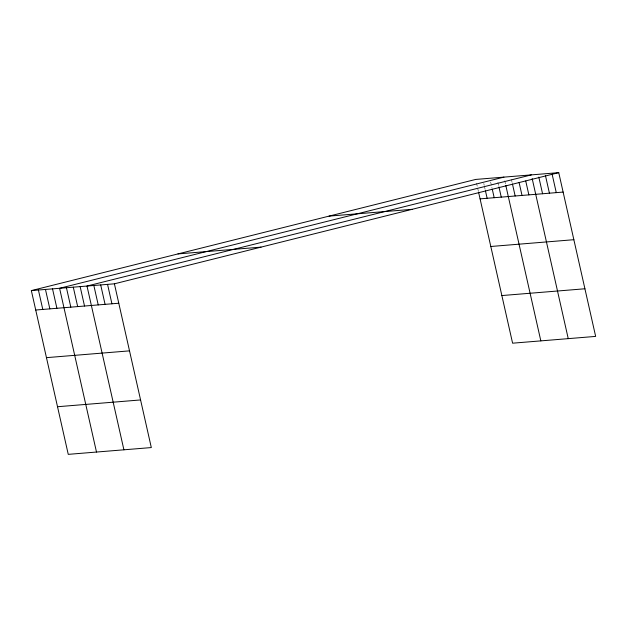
<?xml version="1.0" encoding="UTF-8"?>
<svg xmlns="http://www.w3.org/2000/svg" width="627" height="627" viewBox="0 0 627 627"><rect width="100%" height="100%" fill="white"/><g stroke="black" fill="none" stroke-linecap="round" stroke-linejoin="round"><path stroke-width="0.47" stroke-dasharray="3.13 2.35" d="M511.405 179.338L512.243 183.037M504.766 180.827L505.597 184.526M497.916 182.324L498.959 186.948M490.643 181.979L492.101 188.453M483.793 183.484L484.209 185.333M484.42 186.258L485.251 189.957M476.528 183.131L478.401 191.454"/><path stroke-width="0.94" d="M31.35 290.599L114.404 283.812L151.311 447.568L68.257 454.356L31.35 290.599L475.689 179.432L558.743 172.644L595.65 336.401L512.596 343.188L478.613 192.379M503.928 177.127L59.589 288.287L96.495 452.043M531.335 174.886L86.996 286.045L123.903 449.81M114.404 283.812L558.743 172.644M480.07 198.861L563.124 192.074M329.057 216.119L412.111 209.332M177.982 253.911L261.036 247.124M490.8 246.489L573.854 239.702M35.731 310.02L118.777 303.233M501.866 295.56L584.913 288.773M46.461 357.649L129.515 350.861M57.519 406.727L140.573 399.94M552.105 174.134L556.274 192.63M545.459 175.615L549.417 193.194M538.812 177.104L542.567 193.751M532.174 178.585L568.242 338.643M525.739 180.999L528.867 194.872M519.093 182.481L522.009 195.428M512.447 183.962L515.159 195.992M505.809 185.451L540.835 340.884M498.959 186.948L501.247 197.129M492.313 189.378L494.186 197.701M485.463 190.882L487.132 198.281M107.554 284.368L111.927 303.797M100.696 284.932L105.077 304.354M93.846 285.489L98.227 304.918M80.146 286.61L84.52 306.031M73.288 287.166L77.67 306.595M66.438 287.73L70.82 307.152M52.527 288.867L56.908 308.288M45.465 289.439L49.846 308.868M38.412 290.019L42.785 309.44"/></g></svg>
